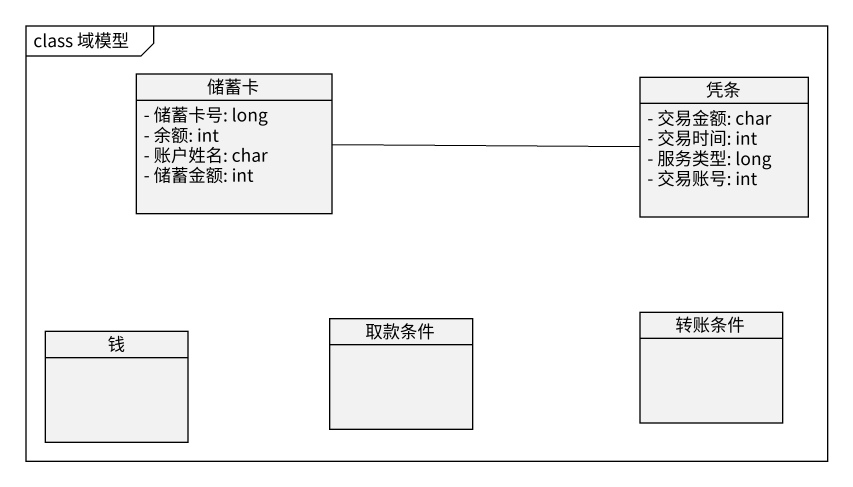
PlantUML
@startuml
mainframe class 域模型
hide circle
hide empty members
skinparam classAttributeIconSize 0
class 储蓄卡 {
  - 储蓄卡号: long
  - 余额: int
  - 账户姓名: char
  - 储蓄金额: int
}
class 凭条 {
  - 交易金额: char
  - 交易时间: int
  - 服务类型: long
  - 交易账号: int
}
class 转账条件
class 钱
class 取款条件
储蓄卡 -right- 凭条
@enduml
